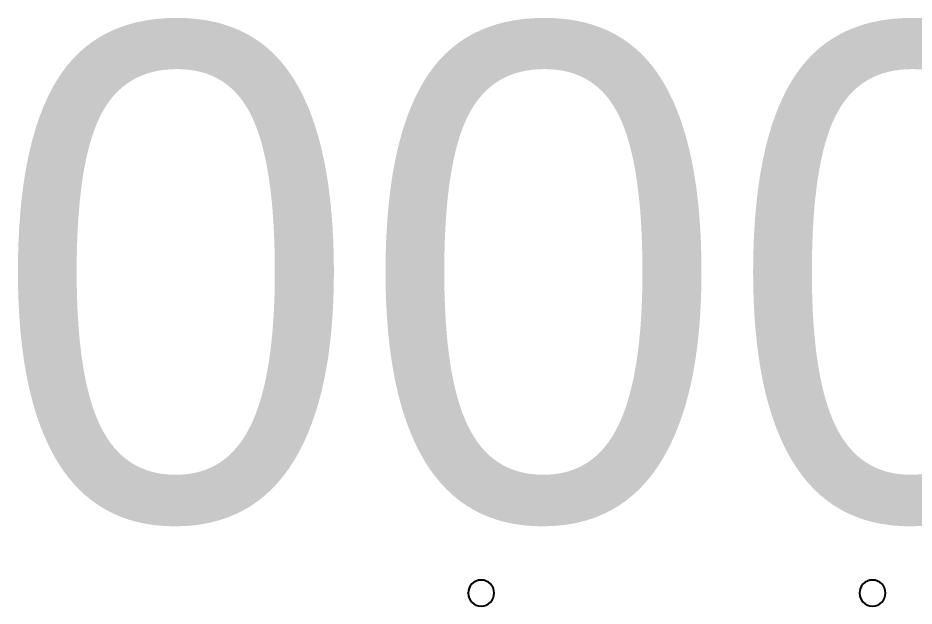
# Model space of a CAD drawing. Extents: x 180421 to 182279, y 668879 to 669787.
# Drawn here: x 180586.14 to 180595.21, y 669607.57 to 669613.52 of the extents above; entities that cross this region are included whole.
import ezdxf
from ezdxf.enums import TextEntityAlignment as Align

# ---------------------------------------------------------------- set-up
doc = ezdxf.new("R2010")
doc.units = 0
doc.header["$LTSCALE"] = 2.5
doc.header["$MEASUREMENT"] = 0
doc.layers.add('DRWT001', color=2, linetype='CONTINUOUS')
doc.layers.add('KOTERET', color=1, linetype='CONTINUOUS')
doc.styles.add('miryam', font='mirym.shx', dxfattribs={"height": 100})

msp = doc.modelspace()

# ---------------------------------------------------------------- linework, layer by layer
at = {"layer": 'KOTERET', "color": 1, "linetype": 'Continuous'}
for centre, start, end in [((180590.8296, 669607.6991), 90.00001, 180.00001), ((180590.8296, 669607.6991), 0.00002, 90.00001), ((180594.7882, 669607.6991), 90.00001, 180.00001), ((180594.7882, 669607.6991), 0.00002, 90.00001), ((180590.8296, 669607.6991), 180.00001, 270.00001), ((180590.8296, 669607.6991), 270.00001, 0.00002), ((180594.7882, 669607.6991), 180.00001, 270.00001), ((180594.7882, 669607.6991), 270.00001, 0.00002)]:
    msp.add_arc(centre, 0.132, start, end, dxfattribs=at)
at = {"layer": 'KOTERET', "color": 1}
msp.add_point((180590.6977, 669607.6991), dxfattribs=at)

# ---------------------------------------------------------------- texts
at = {"layer": 'DRWT001', "color": 2, "style": 'miryam'}
msp.add_text('0000', height=5, dxfattribs=at).set_placement((180600.7565, 669608.4455), align=Align.RIGHT)

doc.saveas('drawing.dxf')
